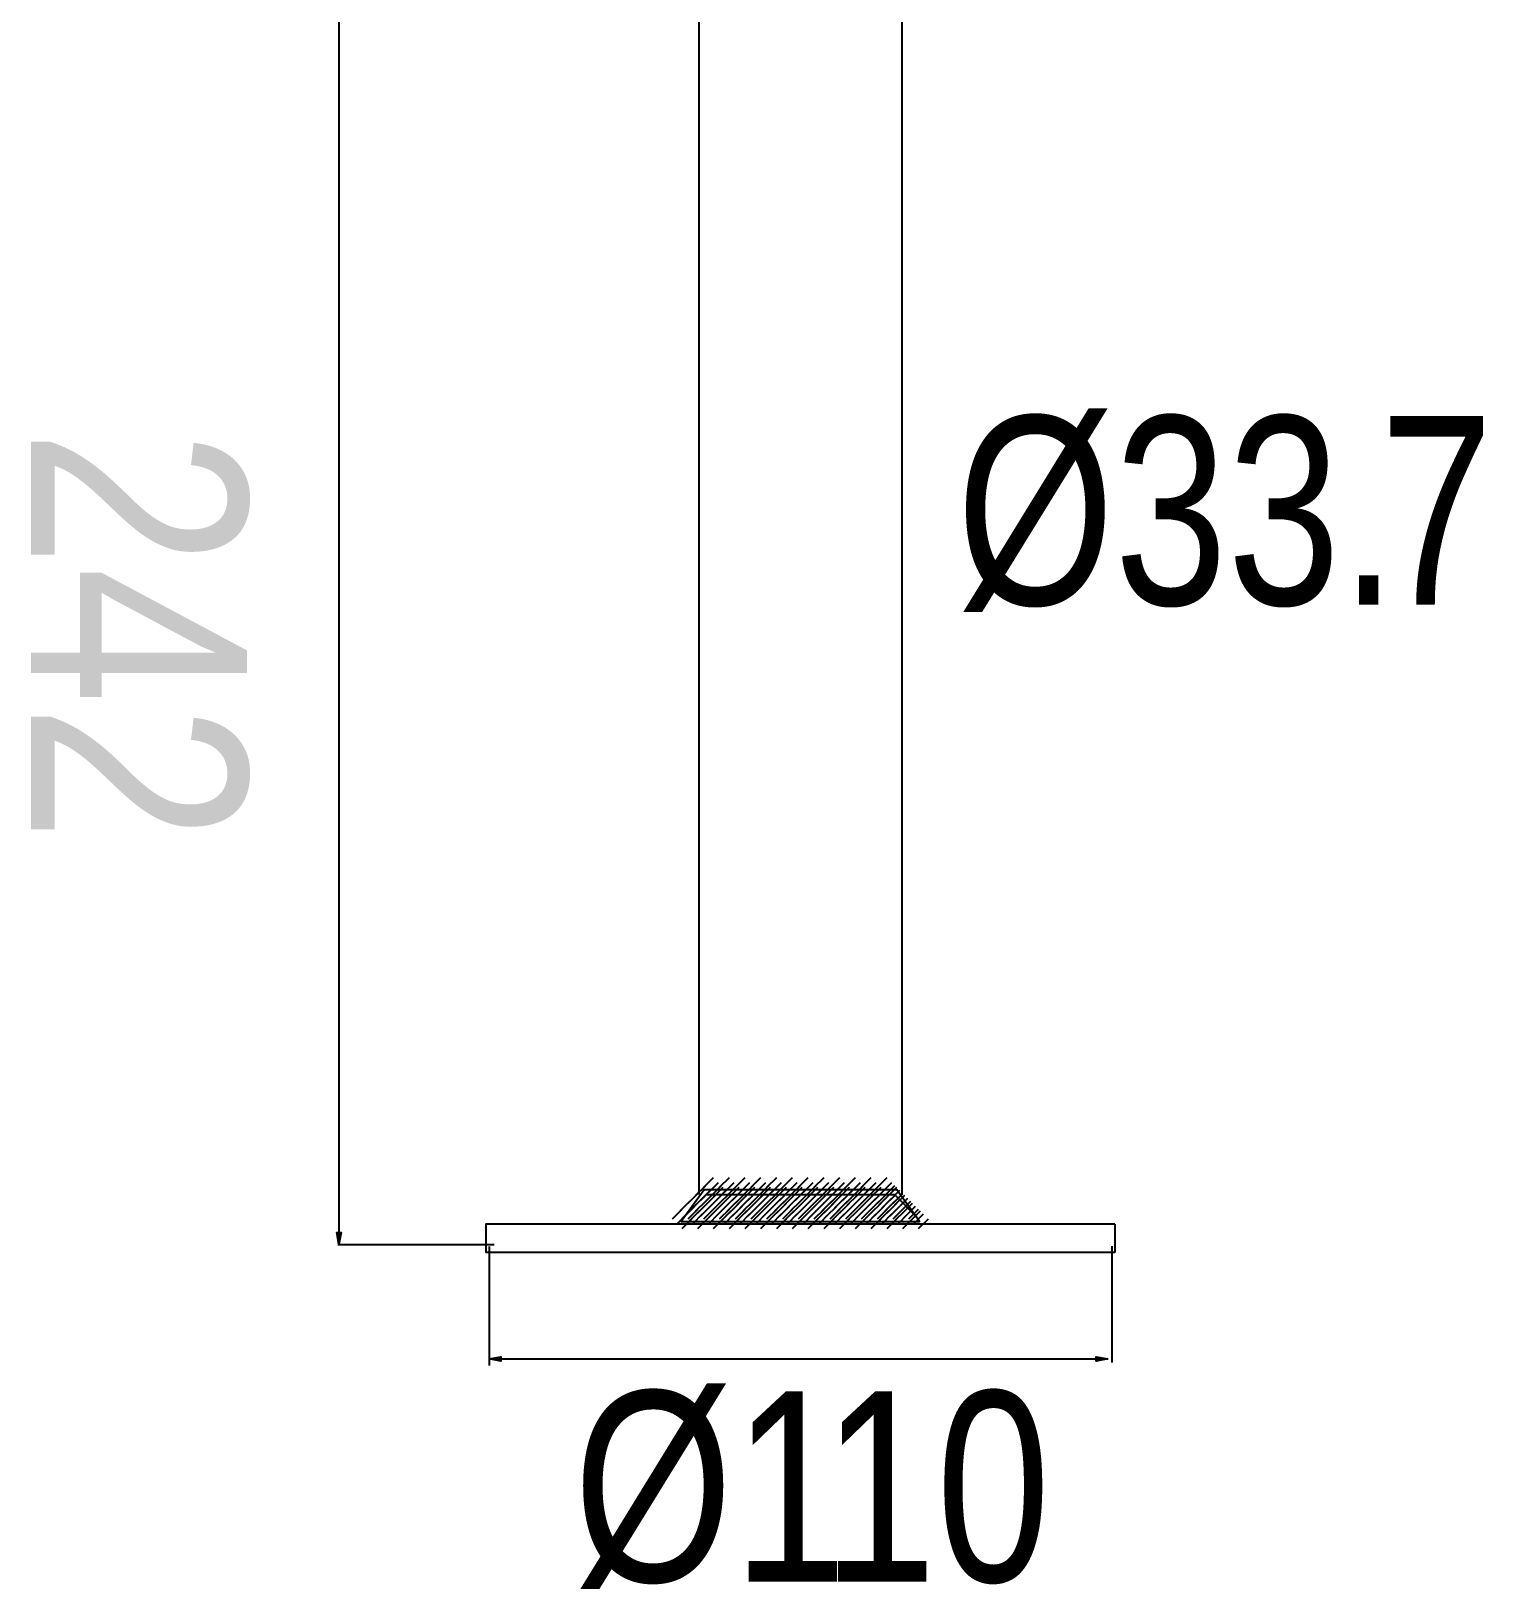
# Model space of a CAD drawing. Extents: x 2 to 109, y 5 to 225.
# Drawn here: x 23.2 to 72.5, y 5 to 57.9 of the extents above; entities that cross this region are included whole.
import ezdxf

# ---------------------------------------------------------------- set-up
doc = ezdxf.new("R2010")
doc.units = 0
doc.layers.add('LIVELLO_1', color=160, linetype='Continuous')
doc.styles.add('STD', font='txt')

# ---------------------------------------------------------------- blocks, each defined once
blk = doc.blocks.new('AI9-BLK169')
at = {"layer": 'LIVELLO_1', "color": 7}
for p, q in [((3.487642, -0.24753), (3.81751, 0.080787)), ((3.65249, -0.414273), (3.981669, -0.08251)), ((3.81751, -0.577226), (4.146517, -0.24753))]:
    blk.add_line(p, q, dxfattribs=at)
blk = doc.blocks.new('AI9-BLK168')
at = {"layer": 'LIVELLO_1', "color": 7}
blk.add_blockref('AI9-BLK169', (0, 0), dxfattribs=at)
blk = doc.blocks.new('AI9-BLK165')
at = {"layer": 'LIVELLO_1', "color": 7}
for p, q in [((3.150712, -0.24753), (3.481441, 0.080787)), ((3.316593, -0.414273), (3.644739, -0.08251)), ((3.481441, -0.577226), (3.810448, -0.24753))]:
    blk.add_line(p, q, dxfattribs=at)
blk = doc.blocks.new('AI9-BLK164')
at = {"layer": 'LIVELLO_1', "color": 7}
blk.add_blockref('AI9-BLK165', (0, 0), dxfattribs=at)
blk = doc.blocks.new('AI9-BLK163')
at = {"layer": 'LIVELLO_1', "color": 7}
for p, q in [((3.354231, -0.11386), (3.68341, 0.21618)), ((3.51839, -0.278536), (3.849119, 0.049437)), ((3.68341, -0.443556), (4.012417, -0.11386))]:
    blk.add_line(p, q, dxfattribs=at)
blk = doc.blocks.new('AI9-BLK162')
at = {"layer": 'LIVELLO_1', "color": 7}
blk.add_blockref('AI9-BLK163', (0, 0), dxfattribs=at)
blk = doc.blocks.new('AI9-BLK159')
at = {"layer": 'LIVELLO_1', "color": 7}
for p, q in [((2.615861, -0.24753), (2.944868, 0.080787)), ((2.780881, -0.414273), (3.109888, -0.08251)), ((2.944868, -0.577226), (3.274908, -0.24753))]:
    blk.add_line(p, q, dxfattribs=at)
blk = doc.blocks.new('AI9-BLK158')
at = {"layer": 'LIVELLO_1', "color": 7}
blk.add_blockref('AI9-BLK159', (0, 0), dxfattribs=at)
blk = doc.blocks.new('AI9-BLK157')
at = {"layer": 'LIVELLO_1', "color": 7}
for p, q in [((2.884062, -0.11386), (3.213241, 0.21618)), ((3.047359, -0.278536), (3.378088, 0.049437)), ((3.213241, -0.443556), (3.542247, -0.11386))]:
    blk.add_line(p, q, dxfattribs=at)
blk = doc.blocks.new('AI9-BLK156')
at = {"layer": 'LIVELLO_1', "color": 7}
blk.add_blockref('AI9-BLK157', (0, 0), dxfattribs=at)
blk = doc.blocks.new('AI9-BLK155')
at = {"layer": 'LIVELLO_1', "color": 7}
for p, q in [((3.150712, 0.06873), (3.481441, 0.398425)), ((3.316593, -0.094568), (3.644739, 0.233405)), ((3.481441, -0.26131), (3.810448, 0.06873))]:
    blk.add_line(p, q, dxfattribs=at)
blk = doc.blocks.new('AI9-BLK154')
at = {"layer": 'LIVELLO_1', "color": 7}
blk.add_blockref('AI9-BLK155', (0, 0), dxfattribs=at)
blk = doc.blocks.new('AI9-BLK151')
at = {"layer": 'LIVELLO_1', "color": 7}
for p, q in [((2.080149, -0.24753), (2.409155, 0.080787)), ((2.244307, -0.414273), (2.575037, -0.08251)), ((2.409155, -0.577226), (2.738334, -0.24753))]:
    blk.add_line(p, q, dxfattribs=at)
blk = doc.blocks.new('AI9-BLK150')
at = {"layer": 'LIVELLO_1', "color": 7}
blk.add_blockref('AI9-BLK151', (0, 0), dxfattribs=at)
blk = doc.blocks.new('AI9-BLK149')
at = {"layer": 'LIVELLO_1', "color": 7}
for p, q in [((2.346799, -0.11386), (2.677528, 0.21618)), ((2.512508, -0.278536), (2.841515, 0.049437)), ((2.677528, -0.443556), (3.006535, -0.11386))]:
    blk.add_line(p, q, dxfattribs=at)
blk = doc.blocks.new('AI9-BLK148')
at = {"layer": 'LIVELLO_1', "color": 7}
blk.add_blockref('AI9-BLK149', (0, 0), dxfattribs=at)
blk = doc.blocks.new('AI9-BLK147')
at = {"layer": 'LIVELLO_1', "color": 7}
for p, q in [((2.615861, 0.06873), (2.944868, 0.398425)), ((2.780881, -0.094568), (3.109888, 0.233405)), ((2.944868, -0.26131), (3.274908, 0.06873))]:
    blk.add_line(p, q, dxfattribs=at)
blk = doc.blocks.new('AI9-BLK146')
at = {"layer": 'LIVELLO_1', "color": 7}
blk.add_blockref('AI9-BLK147', (0, 0), dxfattribs=at)
blk = doc.blocks.new('AI9-BLK145')
at = {"layer": 'LIVELLO_1', "color": 7}
for p, q in [((2.884062, 0.204122), (3.213241, 0.532095)), ((3.047359, 0.037379), (3.378088, 0.369142)), ((3.213241, -0.125918), (3.542247, 0.204122))]:
    blk.add_line(p, q, dxfattribs=at)
blk = doc.blocks.new('AI9-BLK144')
at = {"layer": 'LIVELLO_1', "color": 7}
blk.add_blockref('AI9-BLK145', (0, 0), dxfattribs=at)
blk = doc.blocks.new('AI9-BLK141')
at = {"layer": 'LIVELLO_1', "color": 7}
for p, q in [((1.545298, -0.24753), (1.874476, 0.080787)), ((1.708595, -0.414273), (2.039324, -0.08251)), ((1.874476, -0.577226), (2.202622, -0.24753))]:
    blk.add_line(p, q, dxfattribs=at)
blk = doc.blocks.new('AI9-BLK140')
at = {"layer": 'LIVELLO_1', "color": 7}
blk.add_blockref('AI9-BLK141', (0, 0), dxfattribs=at)
blk = doc.blocks.new('AI9-BLK139')
at = {"layer": 'LIVELLO_1', "color": 7}
for p, q in [((1.811948, -0.11386), (2.142677, 0.21618)), ((1.976796, -0.278536), (2.305975, 0.049437)), ((2.142677, -0.443556), (2.471684, -0.11386))]:
    blk.add_line(p, q, dxfattribs=at)
blk = doc.blocks.new('AI9-BLK138')
at = {"layer": 'LIVELLO_1', "color": 7}
blk.add_blockref('AI9-BLK139', (0, 0), dxfattribs=at)
blk = doc.blocks.new('AI9-BLK137')
at = {"layer": 'LIVELLO_1', "color": 7}
for p, q in [((2.080149, 0.06873), (2.409155, 0.398425)), ((2.244307, -0.094568), (2.575037, 0.233405)), ((2.409155, -0.26131), (2.738334, 0.06873))]:
    blk.add_line(p, q, dxfattribs=at)
blk = doc.blocks.new('AI9-BLK136')
at = {"layer": 'LIVELLO_1', "color": 7}
blk.add_blockref('AI9-BLK137', (0, 0), dxfattribs=at)
blk = doc.blocks.new('AI9-BLK135')
at = {"layer": 'LIVELLO_1', "color": 7}
for p, q in [((2.346799, 0.204122), (2.677528, 0.532095)), ((2.512508, 0.037379), (2.841515, 0.369142)), ((2.677528, -0.125918), (3.006535, 0.204122))]:
    blk.add_line(p, q, dxfattribs=at)
blk = doc.blocks.new('AI9-BLK134')
at = {"layer": 'LIVELLO_1', "color": 7}
blk.add_blockref('AI9-BLK135', (0, 0), dxfattribs=at)
blk = doc.blocks.new('AI9-BLK133')
at = {"layer": 'LIVELLO_1', "color": 7}
for p, q in [((2.615861, 0.335036), (2.944868, 0.666798)), ((2.780881, 0.171738), (3.109888, 0.500056)), ((2.944868, 0.006718), (3.274908, 0.335036))]:
    blk.add_line(p, q, dxfattribs=at)
blk = doc.blocks.new('AI9-BLK132')
at = {"layer": 'LIVELLO_1', "color": 7}
blk.add_blockref('AI9-BLK133', (0, 0), dxfattribs=at)
blk = doc.blocks.new('AI9-BLK129')
at = {"layer": 'LIVELLO_1', "color": 7}
for p, q in [((1.007863, -0.24753), (1.338764, 0.080787)), ((1.173744, -0.414273), (1.502751, -0.08251)), ((1.338764, -0.577226), (1.667771, -0.24753))]:
    blk.add_line(p, q, dxfattribs=at)
blk = doc.blocks.new('AI9-BLK128')
at = {"layer": 'LIVELLO_1', "color": 7}
blk.add_blockref('AI9-BLK129', (0, 0), dxfattribs=at)
blk = doc.blocks.new('AI9-BLK127')
at = {"layer": 'LIVELLO_1', "color": 7}
for p, q in [((1.276236, -0.11386), (1.605242, 0.21618)), ((1.442117, -0.278536), (1.771124, 0.049437)), ((1.605242, -0.443556), (1.936144, -0.11386))]:
    blk.add_line(p, q, dxfattribs=at)
blk = doc.blocks.new('AI9-BLK126')
at = {"layer": 'LIVELLO_1', "color": 7}
blk.add_blockref('AI9-BLK127', (0, 0), dxfattribs=at)
blk = doc.blocks.new('AI9-BLK125')
at = {"layer": 'LIVELLO_1', "color": 7}
for p, q in [((1.545298, 0.06873), (1.874476, 0.398425)), ((1.708595, -0.094568), (2.039324, 0.233405)), ((1.874476, -0.26131), (2.202622, 0.06873))]:
    blk.add_line(p, q, dxfattribs=at)
blk = doc.blocks.new('AI9-BLK124')
at = {"layer": 'LIVELLO_1', "color": 7}
blk.add_blockref('AI9-BLK125', (0, 0), dxfattribs=at)
blk = doc.blocks.new('AI9-BLK123')
at = {"layer": 'LIVELLO_1', "color": 7}
for p, q in [((1.811948, 0.204122), (2.142677, 0.532095)), ((1.976796, 0.037379), (2.305975, 0.369142)), ((2.142677, -0.125918), (2.471684, 0.204122))]:
    blk.add_line(p, q, dxfattribs=at)
blk = doc.blocks.new('AI9-BLK122')
at = {"layer": 'LIVELLO_1', "color": 7}
blk.add_blockref('AI9-BLK123', (0, 0), dxfattribs=at)
blk = doc.blocks.new('AI9-BLK121')
at = {"layer": 'LIVELLO_1', "color": 7}
for p, q in [((2.080149, 0.335036), (2.409155, 0.666798)), ((2.244307, 0.171738), (2.575037, 0.500056)), ((2.409155, 0.006718), (2.738334, 0.335036))]:
    blk.add_line(p, q, dxfattribs=at)
blk = doc.blocks.new('AI9-BLK120')
at = {"layer": 'LIVELLO_1', "color": 7}
blk.add_blockref('AI9-BLK121', (0, 0), dxfattribs=at)
blk = doc.blocks.new('AI9-BLK117')
at = {"layer": 'LIVELLO_1', "color": 7}
for p, q in [((0.473184, -0.24753), (0.803913, 0.080787)), ((0.638032, -0.414273), (0.967211, -0.08251)), ((0.803913, -0.577226), (1.13292, -0.24753))]:
    blk.add_line(p, q, dxfattribs=at)
blk = doc.blocks.new('AI9-BLK116')
at = {"layer": 'LIVELLO_1', "color": 7}
blk.add_blockref('AI9-BLK117', (0, 0), dxfattribs=at)
blk = doc.blocks.new('AI9-BLK115')
at = {"layer": 'LIVELLO_1', "color": 7}
for p, q in [((0.741385, -0.11386), (1.070391, 0.21618)), ((0.904682, -0.278536), (1.235411, 0.049437)), ((1.070391, -0.443556), (1.39957, -0.11386))]:
    blk.add_line(p, q, dxfattribs=at)
blk = doc.blocks.new('AI9-BLK114')
at = {"layer": 'LIVELLO_1', "color": 7}
blk.add_blockref('AI9-BLK115', (0, 0), dxfattribs=at)
blk = doc.blocks.new('AI9-BLK113')
at = {"layer": 'LIVELLO_1', "color": 7}
for p, q in [((1.007863, 0.06873), (1.338764, 0.398425)), ((1.173744, -0.094568), (1.502751, 0.233405)), ((1.338764, -0.26131), (1.667771, 0.06873))]:
    blk.add_line(p, q, dxfattribs=at)
blk = doc.blocks.new('AI9-BLK112')
at = {"layer": 'LIVELLO_1', "color": 7}
blk.add_blockref('AI9-BLK113', (0, 0), dxfattribs=at)
blk = doc.blocks.new('AI9-BLK111')
at = {"layer": 'LIVELLO_1', "color": 7}
for p, q in [((1.276236, 0.204122), (1.605242, 0.532095)), ((1.442117, 0.037379), (1.771124, 0.369142)), ((1.605242, -0.125918), (1.936144, 0.204122))]:
    blk.add_line(p, q, dxfattribs=at)
blk = doc.blocks.new('AI9-BLK110')
at = {"layer": 'LIVELLO_1', "color": 7}
blk.add_blockref('AI9-BLK111', (0, 0), dxfattribs=at)
blk = doc.blocks.new('AI9-BLK109')
at = {"layer": 'LIVELLO_1', "color": 7}
for p, q in [((1.545298, 0.335036), (1.874476, 0.666798)), ((1.708595, 0.171738), (2.039324, 0.500056)), ((1.874476, 0.006718), (2.202622, 0.335036))]:
    blk.add_line(p, q, dxfattribs=at)
blk = doc.blocks.new('AI9-BLK108')
at = {"layer": 'LIVELLO_1', "color": 7}
blk.add_blockref('AI9-BLK109', (0, 0), dxfattribs=at)
blk = doc.blocks.new('AI9-BLK105')
at = {"layer": 'LIVELLO_1', "color": 7}
for p, q in [((-0.062528, -0.24753), (0.266478, 0.080787)), ((0.103353, -0.414273), (0.432359, -0.08251)), ((0.266478, -0.577226), (0.597207, -0.24753))]:
    blk.add_line(p, q, dxfattribs=at)
blk = doc.blocks.new('AI9-BLK104')
at = {"layer": 'LIVELLO_1', "color": 7}
blk.add_blockref('AI9-BLK105', (0, 0), dxfattribs=at)
blk = doc.blocks.new('AI9-BLK103')
at = {"layer": 'LIVELLO_1', "color": 7}
for p, q in [((0.206533, -0.11386), (0.534679, 0.21618)), ((0.369831, -0.278536), (0.70056, 0.049437)), ((0.534679, -0.443556), (0.863858, -0.11386))]:
    blk.add_line(p, q, dxfattribs=at)
blk = doc.blocks.new('AI9-BLK102')
at = {"layer": 'LIVELLO_1', "color": 7}
blk.add_blockref('AI9-BLK103', (0, 0), dxfattribs=at)
blk = doc.blocks.new('AI9-BLK101')
at = {"layer": 'LIVELLO_1', "color": 7}
for p, q in [((0.473184, 0.06873), (0.803913, 0.398425)), ((0.638032, -0.094568), (0.967211, 0.233405)), ((0.803913, -0.26131), (1.13292, 0.06873))]:
    blk.add_line(p, q, dxfattribs=at)
blk = doc.blocks.new('AI9-BLK100')
at = {"layer": 'LIVELLO_1', "color": 7}
blk.add_blockref('AI9-BLK101', (0, 0), dxfattribs=at)
blk = doc.blocks.new('AI9-BLK99')
at = {"layer": 'LIVELLO_1', "color": 7}
for p, q in [((0.741385, 0.204122), (1.070391, 0.532095)), ((0.904682, 0.037379), (1.235411, 0.369142)), ((1.070391, -0.125918), (1.39957, 0.204122))]:
    blk.add_line(p, q, dxfattribs=at)
blk = doc.blocks.new('AI9-BLK98')
at = {"layer": 'LIVELLO_1', "color": 7}
blk.add_blockref('AI9-BLK99', (0, 0), dxfattribs=at)
blk = doc.blocks.new('AI9-BLK97')
at = {"layer": 'LIVELLO_1', "color": 7}
for p, q in [((1.007863, 0.335036), (1.338764, 0.666798)), ((1.173744, 0.171738), (1.502751, 0.500056)), ((1.338764, 0.006718), (1.667771, 0.335036))]:
    blk.add_line(p, q, dxfattribs=at)
blk = doc.blocks.new('AI9-BLK96')
at = {"layer": 'LIVELLO_1', "color": 7}
blk.add_blockref('AI9-BLK97', (0, 0), dxfattribs=at)
blk = doc.blocks.new('AI9-BLK93')
at = {"layer": 'LIVELLO_1', "color": 7}
for p, q in [((-0.59738, -0.24753), (-0.268373, 0.080787)), ((-0.432359, -0.414273), (-0.103353, -0.08251)), ((-0.268373, -0.577226), (0.062528, -0.24753))]:
    blk.add_line(p, q, dxfattribs=at)
blk = doc.blocks.new('AI9-BLK92')
at = {"layer": 'LIVELLO_1', "color": 7}
blk.add_blockref('AI9-BLK93', (0, 0), dxfattribs=at)
blk = doc.blocks.new('AI9-BLK91')
at = {"layer": 'LIVELLO_1', "color": 7}
for p, q in [((-0.330901, -0.11386), (0, 0.21618)), ((-0.16502, -0.278536), (0.163125, 0.049437)), ((0, -0.443556), (0.329007, -0.11386))]:
    blk.add_line(p, q, dxfattribs=at)
blk = doc.blocks.new('AI9-BLK90')
at = {"layer": 'LIVELLO_1', "color": 7}
blk.add_blockref('AI9-BLK91', (0, 0), dxfattribs=at)
blk = doc.blocks.new('AI9-BLK89')
at = {"layer": 'LIVELLO_1', "color": 7}
for p, q in [((-0.062528, 0.06873), (0.266478, 0.398425)), ((0.103353, -0.094568), (0.432359, 0.233405)), ((0.266478, -0.26131), (0.597207, 0.06873))]:
    blk.add_line(p, q, dxfattribs=at)
blk = doc.blocks.new('AI9-BLK88')
at = {"layer": 'LIVELLO_1', "color": 7}
blk.add_blockref('AI9-BLK89', (0, 0), dxfattribs=at)
blk = doc.blocks.new('AI9-BLK87')
at = {"layer": 'LIVELLO_1', "color": 7}
for p, q in [((0.206533, 0.204122), (0.534679, 0.532095)), ((0.369831, 0.037379), (0.70056, 0.369142)), ((0.534679, -0.125918), (0.863858, 0.204122))]:
    blk.add_line(p, q, dxfattribs=at)
blk = doc.blocks.new('AI9-BLK86')
at = {"layer": 'LIVELLO_1', "color": 7}
blk.add_blockref('AI9-BLK87', (0, 0), dxfattribs=at)
blk = doc.blocks.new('AI9-BLK85')
at = {"layer": 'LIVELLO_1', "color": 7}
for p, q in [((0.473184, 0.335036), (0.803913, 0.666798)), ((0.638032, 0.171738), (0.967211, 0.500056)), ((0.803913, 0.006718), (1.13292, 0.335036))]:
    blk.add_line(p, q, dxfattribs=at)
blk = doc.blocks.new('AI9-BLK84')
at = {"layer": 'LIVELLO_1', "color": 7}
blk.add_blockref('AI9-BLK85', (0, 0), dxfattribs=at)
blk = doc.blocks.new('AI9-BLK81')
at = {"layer": 'LIVELLO_1', "color": 7}
for p, q in [((-1.133092, -0.24753), (-0.804085, 0.080787)), ((-0.968933, -0.414273), (-0.638204, -0.08251)), ((-0.804085, -0.577226), (-0.474906, -0.24753))]:
    blk.add_line(p, q, dxfattribs=at)
blk = doc.blocks.new('AI9-BLK80')
at = {"layer": 'LIVELLO_1', "color": 7}
blk.add_blockref('AI9-BLK81', (0, 0), dxfattribs=at)
blk = doc.blocks.new('AI9-BLK79')
at = {"layer": 'LIVELLO_1', "color": 7}
for p, q in [((-0.86558, -0.11386), (-0.534851, 0.21618)), ((-0.700732, -0.278536), (-0.371726, 0.049437)), ((-0.534851, -0.443556), (-0.206706, -0.11386))]:
    blk.add_line(p, q, dxfattribs=at)
blk = doc.blocks.new('AI9-BLK78')
at = {"layer": 'LIVELLO_1', "color": 7}
blk.add_blockref('AI9-BLK79', (0, 0), dxfattribs=at)
blk = doc.blocks.new('AI9-BLK77')
at = {"layer": 'LIVELLO_1', "color": 7}
for p, q in [((-0.59738, 0.06873), (-0.268373, 0.398425)), ((-0.432359, -0.094568), (-0.103353, 0.233405)), ((-0.268373, -0.26131), (0.062528, 0.06873))]:
    blk.add_line(p, q, dxfattribs=at)
blk = doc.blocks.new('AI9-BLK76')
at = {"layer": 'LIVELLO_1', "color": 7}
blk.add_blockref('AI9-BLK77', (0, 0), dxfattribs=at)
blk = doc.blocks.new('AI9-BLK75')
at = {"layer": 'LIVELLO_1', "color": 7}
for p, q in [((-0.330901, 0.204122), (0, 0.532095)), ((-0.16502, 0.037379), (0.163125, 0.369142)), ((0, -0.125918), (0.329007, 0.204122))]:
    blk.add_line(p, q, dxfattribs=at)
blk = doc.blocks.new('AI9-BLK74')
at = {"layer": 'LIVELLO_1', "color": 7}
blk.add_blockref('AI9-BLK75', (0, 0), dxfattribs=at)
blk = doc.blocks.new('AI9-BLK73')
at = {"layer": 'LIVELLO_1', "color": 7}
for p, q in [((-0.062528, 0.335036), (0.266478, 0.666798)), ((0.103353, 0.171738), (0.432359, 0.500056)), ((0.266478, 0.006718), (0.597207, 0.335036))]:
    blk.add_line(p, q, dxfattribs=at)
blk = doc.blocks.new('AI9-BLK72')
at = {"layer": 'LIVELLO_1', "color": 7}
blk.add_blockref('AI9-BLK73', (0, 0), dxfattribs=at)
blk = doc.blocks.new('AI9-BLK69')
at = {"layer": 'LIVELLO_1', "color": 7}
for p, q in [((-1.669666, -0.24753), (-1.338764, 0.080787)), ((-1.504645, -0.414273), (-1.175639, -0.08251)), ((-1.338764, -0.577226), (-1.009757, -0.24753))]:
    blk.add_line(p, q, dxfattribs=at)
blk = doc.blocks.new('AI9-BLK68')
at = {"layer": 'LIVELLO_1', "color": 7}
blk.add_blockref('AI9-BLK69', (0, 0), dxfattribs=at)
blk = doc.blocks.new('AI9-BLK67')
at = {"layer": 'LIVELLO_1', "color": 7}
for p, q in [((-1.401293, -0.11386), (-1.072286, 0.21618)), ((-1.235583, -0.278536), (-0.906405, 0.049437)), ((-1.072286, -0.443556), (-0.741557, -0.11386))]:
    blk.add_line(p, q, dxfattribs=at)
blk = doc.blocks.new('AI9-BLK66')
at = {"layer": 'LIVELLO_1', "color": 7}
blk.add_blockref('AI9-BLK67', (0, 0), dxfattribs=at)
blk = doc.blocks.new('AI9-BLK65')
at = {"layer": 'LIVELLO_1', "color": 7}
for p, q in [((-1.133092, 0.06873), (-0.804085, 0.398425)), ((-0.968933, -0.094568), (-0.638204, 0.233405)), ((-0.804085, -0.26131), (-0.474906, 0.06873))]:
    blk.add_line(p, q, dxfattribs=at)
blk = doc.blocks.new('AI9-BLK64')
at = {"layer": 'LIVELLO_1', "color": 7}
blk.add_blockref('AI9-BLK65', (0, 0), dxfattribs=at)
blk = doc.blocks.new('AI9-BLK63')
at = {"layer": 'LIVELLO_1', "color": 7}
for p, q in [((-0.86558, 0.204122), (-0.534851, 0.532095)), ((-0.700732, 0.037379), (-0.371726, 0.369142)), ((-0.534851, -0.125918), (-0.206706, 0.204122))]:
    blk.add_line(p, q, dxfattribs=at)
blk = doc.blocks.new('AI9-BLK62')
at = {"layer": 'LIVELLO_1', "color": 7}
blk.add_blockref('AI9-BLK63', (0, 0), dxfattribs=at)
blk = doc.blocks.new('AI9-BLK61')
at = {"layer": 'LIVELLO_1', "color": 7}
for p, q in [((-0.59738, 0.335036), (-0.268373, 0.666798)), ((-0.432359, 0.171738), (-0.103353, 0.500056)), ((-0.268373, 0.006718), (0.062528, 0.335036))]:
    blk.add_line(p, q, dxfattribs=at)
blk = doc.blocks.new('AI9-BLK60')
at = {"layer": 'LIVELLO_1', "color": 7}
blk.add_blockref('AI9-BLK61', (0, 0), dxfattribs=at)
blk = doc.blocks.new('AI9-BLK57')
at = {"layer": 'LIVELLO_1', "color": 7}
for p, q in [((-2.205378, -0.24753), (-1.874476, 0.080787)), ((-2.039497, -0.414273), (-1.71049, -0.08251)), ((-1.874476, -0.577226), (-1.54547, -0.24753))]:
    blk.add_line(p, q, dxfattribs=at)
blk = doc.blocks.new('AI9-BLK56')
at = {"layer": 'LIVELLO_1', "color": 7}
blk.add_blockref('AI9-BLK57', (0, 0), dxfattribs=at)
blk = doc.blocks.new('AI9-BLK55')
at = {"layer": 'LIVELLO_1', "color": 7}
for p, q in [((-1.936144, -0.11386), (-1.607137, 0.21618)), ((-1.771124, -0.278536), (-1.442117, 0.049437)), ((-1.607137, -0.443556), (-1.276408, -0.11386))]:
    blk.add_line(p, q, dxfattribs=at)
blk = doc.blocks.new('AI9-BLK54')
at = {"layer": 'LIVELLO_1', "color": 7}
blk.add_blockref('AI9-BLK55', (0, 0), dxfattribs=at)
blk = doc.blocks.new('AI9-BLK53')
at = {"layer": 'LIVELLO_1', "color": 7}
for p, q in [((-1.669666, 0.06873), (-1.338764, 0.398425)), ((-1.504645, -0.094568), (-1.175639, 0.233405)), ((-1.338764, -0.26131), (-1.009757, 0.06873))]:
    blk.add_line(p, q, dxfattribs=at)
blk = doc.blocks.new('AI9-BLK52')
at = {"layer": 'LIVELLO_1', "color": 7}
blk.add_blockref('AI9-BLK53', (0, 0), dxfattribs=at)
blk = doc.blocks.new('AI9-BLK51')
at = {"layer": 'LIVELLO_1', "color": 7}
for p, q in [((-1.401293, 0.204122), (-1.072286, 0.532095)), ((-1.235583, 0.037379), (-0.906405, 0.369142)), ((-1.072286, -0.125918), (-0.741557, 0.204122))]:
    blk.add_line(p, q, dxfattribs=at)
blk = doc.blocks.new('AI9-BLK50')
at = {"layer": 'LIVELLO_1', "color": 7}
blk.add_blockref('AI9-BLK51', (0, 0), dxfattribs=at)
blk = doc.blocks.new('AI9-BLK49')
at = {"layer": 'LIVELLO_1', "color": 7}
for p, q in [((-1.133092, 0.335036), (-0.804085, 0.666798)), ((-0.968933, 0.171738), (-0.638204, 0.500056)), ((-0.804085, 0.006718), (-0.474906, 0.335036))]:
    blk.add_line(p, q, dxfattribs=at)
blk = doc.blocks.new('AI9-BLK48')
at = {"layer": 'LIVELLO_1', "color": 7}
blk.add_blockref('AI9-BLK49', (0, 0), dxfattribs=at)
blk = doc.blocks.new('AI9-BLK45')
at = {"layer": 'LIVELLO_1', "color": 7}
for p, q in [((-2.740057, -0.24753), (-2.41105, 0.080787)), ((-2.574348, -0.414273), (-2.24603, -0.08251)), ((-2.41105, -0.577226), (-2.080321, -0.24753))]:
    blk.add_line(p, q, dxfattribs=at)
blk = doc.blocks.new('AI9-BLK44')
at = {"layer": 'LIVELLO_1', "color": 7}
blk.add_blockref('AI9-BLK45', (0, 0), dxfattribs=at)
blk = doc.blocks.new('AI9-BLK43')
at = {"layer": 'LIVELLO_1', "color": 7}
for p, q in [((-2.471856, -0.11386), (-2.142849, 0.21618)), ((-2.307697, -0.278536), (-1.976968, 0.049437)), ((-2.142849, -0.443556), (-1.813671, -0.11386))]:
    blk.add_line(p, q, dxfattribs=at)
blk = doc.blocks.new('AI9-BLK42')
at = {"layer": 'LIVELLO_1', "color": 7}
blk.add_blockref('AI9-BLK43', (0, 0), dxfattribs=at)
blk = doc.blocks.new('AI9-BLK41')
at = {"layer": 'LIVELLO_1', "color": 7}
for p, q in [((-2.205378, 0.06873), (-1.874476, 0.398425)), ((-2.039497, -0.094568), (-1.71049, 0.233405)), ((-1.874476, -0.26131), (-1.54547, 0.06873))]:
    blk.add_line(p, q, dxfattribs=at)
blk = doc.blocks.new('AI9-BLK40')
at = {"layer": 'LIVELLO_1', "color": 7}
blk.add_blockref('AI9-BLK41', (0, 0), dxfattribs=at)
blk = doc.blocks.new('AI9-BLK39')
at = {"layer": 'LIVELLO_1', "color": 7}
for p, q in [((-1.936144, 0.204122), (-1.607137, 0.532095)), ((-1.771124, 0.037379), (-1.442117, 0.369142)), ((-1.607137, -0.125918), (-1.276408, 0.204122))]:
    blk.add_line(p, q, dxfattribs=at)
blk = doc.blocks.new('AI9-BLK38')
at = {"layer": 'LIVELLO_1', "color": 7}
blk.add_blockref('AI9-BLK39', (0, 0), dxfattribs=at)
blk = doc.blocks.new('AI9-BLK37')
at = {"layer": 'LIVELLO_1', "color": 7}
for p, q in [((-1.669666, 0.335036), (-1.338764, 0.666798)), ((-1.504645, 0.171738), (-1.175639, 0.500056)), ((-1.338764, 0.006718), (-1.009757, 0.335036))]:
    blk.add_line(p, q, dxfattribs=at)
blk = doc.blocks.new('AI9-BLK36')
at = {"layer": 'LIVELLO_1', "color": 7}
blk.add_blockref('AI9-BLK37', (0, 0), dxfattribs=at)
blk = doc.blocks.new('AI9-BLK33')
at = {"layer": 'LIVELLO_1', "color": 7}
for p, q in [((-3.274908, -0.24753), (-2.946762, 0.080787)), ((-3.11006, -0.414273), (-2.780881, -0.08251)), ((-2.946762, -0.577226), (-2.616033, -0.24753))]:
    blk.add_line(p, q, dxfattribs=at)
blk = doc.blocks.new('AI9-BLK32')
at = {"layer": 'LIVELLO_1', "color": 7}
blk.add_blockref('AI9-BLK33', (0, 0), dxfattribs=at)
blk = doc.blocks.new('AI9-BLK31')
at = {"layer": 'LIVELLO_1', "color": 7}
for p, q in [((-3.00843, -0.11386), (-2.677528, 0.21618)), ((-2.84341, -0.278536), (-2.514403, 0.049437)), ((-2.677528, -0.443556), (-2.348522, -0.11386))]:
    blk.add_line(p, q, dxfattribs=at)
blk = doc.blocks.new('AI9-BLK30')
at = {"layer": 'LIVELLO_1', "color": 7}
blk.add_blockref('AI9-BLK31', (0, 0), dxfattribs=at)
blk = doc.blocks.new('AI9-BLK29')
at = {"layer": 'LIVELLO_1', "color": 7}
for p, q in [((-2.740057, 0.06873), (-2.41105, 0.398425)), ((-2.574348, -0.094568), (-2.24603, 0.233405)), ((-2.41105, -0.26131), (-2.080321, 0.06873))]:
    blk.add_line(p, q, dxfattribs=at)
blk = doc.blocks.new('AI9-BLK28')
at = {"layer": 'LIVELLO_1', "color": 7}
blk.add_blockref('AI9-BLK29', (0, 0), dxfattribs=at)
blk = doc.blocks.new('AI9-BLK27')
at = {"layer": 'LIVELLO_1', "color": 7}
for p, q in [((-2.471856, 0.204122), (-2.142849, 0.532095)), ((-2.307697, 0.037379), (-1.976968, 0.369142)), ((-2.142849, -0.125918), (-1.813671, 0.204122))]:
    blk.add_line(p, q, dxfattribs=at)
blk = doc.blocks.new('AI9-BLK26')
at = {"layer": 'LIVELLO_1', "color": 7}
blk.add_blockref('AI9-BLK27', (0, 0), dxfattribs=at)
blk = doc.blocks.new('AI9-BLK25')
at = {"layer": 'LIVELLO_1', "color": 7}
for p, q in [((-2.205378, 0.335036), (-1.874476, 0.666798)), ((-2.039497, 0.171738), (-1.71049, 0.500056)), ((-1.874476, 0.006718), (-1.54547, 0.335036))]:
    blk.add_line(p, q, dxfattribs=at)
blk = doc.blocks.new('AI9-BLK24')
at = {"layer": 'LIVELLO_1', "color": 7}
blk.add_blockref('AI9-BLK25', (0, 0), dxfattribs=at)
blk = doc.blocks.new('AI9-BLK21')
at = {"layer": 'LIVELLO_1', "color": 7}
for p, q in [((-3.81062, -0.24753), (-3.481613, 0.080787)), ((-3.646461, -0.414273), (-3.316593, -0.08251)), ((-3.481613, -0.577226), (-3.152607, -0.24753))]:
    blk.add_line(p, q, dxfattribs=at)
blk = doc.blocks.new('AI9-BLK20')
at = {"layer": 'LIVELLO_1', "color": 7}
blk.add_blockref('AI9-BLK21', (0, 0), dxfattribs=at)
blk = doc.blocks.new('AI9-BLK19')
at = {"layer": 'LIVELLO_1', "color": 7}
for p, q in [((-3.544142, -0.11386), (-3.213241, 0.21618)), ((-3.378261, -0.278536), (-3.049254, 0.049437)), ((-3.213241, -0.443556), (-2.884234, -0.11386))]:
    blk.add_line(p, q, dxfattribs=at)
blk = doc.blocks.new('AI9-BLK18')
at = {"layer": 'LIVELLO_1', "color": 7}
blk.add_blockref('AI9-BLK19', (0, 0), dxfattribs=at)
blk = doc.blocks.new('AI9-BLK17')
at = {"layer": 'LIVELLO_1', "color": 7}
for p, q in [((-3.274908, 0.06873), (-2.946762, 0.398425)), ((-3.11006, -0.094568), (-2.780881, 0.233405)), ((-2.946762, -0.26131), (-2.616033, 0.06873))]:
    blk.add_line(p, q, dxfattribs=at)
blk = doc.blocks.new('AI9-BLK16')
at = {"layer": 'LIVELLO_1', "color": 7}
blk.add_blockref('AI9-BLK17', (0, 0), dxfattribs=at)
blk = doc.blocks.new('AI9-BLK15')
at = {"layer": 'LIVELLO_1', "color": 7}
for p, q in [((-3.00843, 0.204122), (-2.677528, 0.532095)), ((-2.84341, 0.037379), (-2.514403, 0.369142)), ((-2.677528, -0.125918), (-2.348522, 0.204122))]:
    blk.add_line(p, q, dxfattribs=at)
blk = doc.blocks.new('AI9-BLK14')
at = {"layer": 'LIVELLO_1', "color": 7}
blk.add_blockref('AI9-BLK15', (0, 0), dxfattribs=at)
blk = doc.blocks.new('AI9-BLK13')
at = {"layer": 'LIVELLO_1', "color": 7}
for p, q in [((-2.740057, 0.335036), (-2.41105, 0.666798)), ((-2.574348, 0.171738), (-2.24603, 0.500056)), ((-2.41105, 0.006718), (-2.080321, 0.335036))]:
    blk.add_line(p, q, dxfattribs=at)
blk = doc.blocks.new('AI9-BLK12')
at = {"layer": 'LIVELLO_1', "color": 7}
blk.add_blockref('AI9-BLK13', (0, 0), dxfattribs=at)
blk = doc.blocks.new('AI9-BLK11')
at = {"layer": 'LIVELLO_1', "color": 7}
for p, q in [((-4.146603, -0.24753), (-3.817596, 0.080787)), ((-3.983306, -0.414273), (-3.652576, -0.08251)), ((-3.817596, -0.577226), (-3.489279, -0.24753))]:
    blk.add_line(p, q, dxfattribs=at)
blk = doc.blocks.new('AI9-BLK10')
at = {"layer": 'LIVELLO_1', "color": 7}
blk.add_blockref('AI9-BLK11', (0, 0), dxfattribs=at)
blk = doc.blocks.new('AI9-BLK9')
at = {"layer": 'LIVELLO_1', "color": 7}
for p, q in [((-4.013278, -0.11386), (-3.684271, 0.21618)), ((-3.84843, -0.278536), (-3.519423, 0.049437)), ((-3.684271, -0.443556), (-3.353542, -0.11386))]:
    blk.add_line(p, q, dxfattribs=at)
blk = doc.blocks.new('AI9-BLK8')
at = {"layer": 'LIVELLO_1', "color": 7}
blk.add_blockref('AI9-BLK9', (0, 0), dxfattribs=at)
blk = doc.blocks.new('AI9-BLK7')
at = {"layer": 'LIVELLO_1', "color": 7}
for p, q in [((-3.81062, 0.06873), (-3.481613, 0.398425)), ((-3.646461, -0.094568), (-3.316593, 0.233405)), ((-3.481613, -0.26131), (-3.152607, 0.06873))]:
    blk.add_line(p, q, dxfattribs=at)
blk = doc.blocks.new('AI9-BLK6')
at = {"layer": 'LIVELLO_1', "color": 7}
blk.add_blockref('AI9-BLK7', (0, 0), dxfattribs=at)
blk = doc.blocks.new('AI9-BLK5')
at = {"layer": 'LIVELLO_1', "color": 7}
for p, q in [((-3.544142, 0.204122), (-3.213241, 0.532095)), ((-3.378261, 0.037379), (-3.049254, 0.369142)), ((-3.213241, -0.125918), (-2.884234, 0.204122))]:
    blk.add_line(p, q, dxfattribs=at)
blk = doc.blocks.new('AI9-BLK4')
at = {"layer": 'LIVELLO_1', "color": 7}
blk.add_blockref('AI9-BLK5', (0, 0), dxfattribs=at)
blk = doc.blocks.new('AI9-BLK3')
at = {"layer": 'LIVELLO_1', "color": 7}
for p, q in [((-3.274908, 0.335036), (-2.946762, 0.666798)), ((-3.11006, 0.171738), (-2.780881, 0.500056)), ((-2.946762, 0.006718), (-2.616033, 0.335036))]:
    blk.add_line(p, q, dxfattribs=at)
blk = doc.blocks.new('AI9-BLK2')
at = {"layer": 'LIVELLO_1', "color": 7}
blk.add_blockref('AI9-BLK3', (0, 0), dxfattribs=at)
blk = doc.blocks.new('AI9-BLK1')
at = {"layer": 'LIVELLO_1', "color": 7}
for p, q in [((-21.188, -51.317), (-21.188, -97.281)), ((-8.974, -54.503), (-8.974, -95.59)), ((-2.072, -54.503), (-2.072, -95.59)), ((-9.49, -96.366), (-8.729, -95.607)), ((5.153, -96.599), (5.153, -97.556)), ((-15.921, -97.302), (-21.232, -97.302)), ((-16.093, -97.351), (-16.093, -101.4)), ((5.048, -97.339), (5.048, -101.293)), ((-16.093, -101.173), (4.918, -101.173))]:
    blk.add_line(p, q, dxfattribs=at)
blk.add_lwpolyline([(-5.523, -96.505), (-1.474, -96.505), (-2.251, -95.434), (-8.794, -95.434), (-9.571, -96.505)], close=True, dxfattribs=at)
for points in [[(-1.556, -96.366), (-2.316, -95.607), (-8.729, -95.607)], [(5.153, -96.599), (-5.523, -96.599), (-16.198, -96.599), (-16.198, -97.556)], [(-21.188, -97.281), (-21.259, -96.884), (-21.115, -96.884), (-21.188, -97.281)], [(5.153, -97.556), (-5.523, -97.556), (-16.198, -97.556)], [(-16.093, -101.173), (-15.691, -101.1), (-15.691, -101.247), (-16.093, -101.173)], [(4.918, -101.173), (4.518, -101.247), (4.518, -101.1), (4.918, -101.173)]]:
    blk.add_lwpolyline(points, dxfattribs=at)
for name, p in [('AI9-BLK2', (-5.523, -95.68)), ('AI9-BLK12', (-5.523, -95.68)), ('AI9-BLK24', (-5.523, -95.68)), ('AI9-BLK36', (-5.523, -95.68)), ('AI9-BLK48', (-5.523, -95.68)), ('AI9-BLK60', (-5.523, -95.68)), ('AI9-BLK72', (-5.523, -95.68)), ('AI9-BLK84', (-5.523, -95.68)), ('AI9-BLK96', (-5.523, -95.68)), ('AI9-BLK108', (-5.523, -95.68)), ('AI9-BLK120', (-5.523, -95.68)), ('AI9-BLK132', (-5.523, -95.68)), ('AI9-BLK6', (-5.523, -95.949)), ('AI9-BLK4', (-5.523, -95.815)), ('AI9-BLK16', (-5.523, -95.949)), ('AI9-BLK14', (-5.523, -95.815)), ('AI9-BLK28', (-5.523, -95.949)), ('AI9-BLK26', (-5.523, -95.815)), ('AI9-BLK40', (-5.523, -95.949)), ('AI9-BLK38', (-5.523, -95.815)), ('AI9-BLK52', (-5.523, -95.949)), ('AI9-BLK50', (-5.523, -95.815)), ('AI9-BLK64', (-5.523, -95.949)), ('AI9-BLK62', (-5.523, -95.815)), ('AI9-BLK76', (-5.523, -95.949)), ('AI9-BLK74', (-5.523, -95.815)), ('AI9-BLK88', (-5.523, -95.949)), ('AI9-BLK86', (-5.523, -95.815)), ('AI9-BLK100', (-5.523, -95.949)), ('AI9-BLK98', (-5.523, -95.815)), ('AI9-BLK112', (-5.523, -95.949)), ('AI9-BLK110', (-5.523, -95.815)), ('AI9-BLK124', (-5.523, -95.949)), ('AI9-BLK122', (-5.523, -95.815)), ('AI9-BLK136', (-5.523, -95.949)), ('AI9-BLK134', (-5.523, -95.815)), ('AI9-BLK146', (-5.523, -95.949)), ('AI9-BLK144', (-5.523, -95.815)), ('AI9-BLK154', (-5.523, -95.949)), ('AI9-BLK10', (-5.722, -96.167)), ('AI9-BLK8', (-5.588, -96.034)), ('AI9-BLK20', (-5.523, -96.167)), ('AI9-BLK18', (-5.523, -96.034)), ('AI9-BLK32', (-5.523, -96.167)), ('AI9-BLK30', (-5.523, -96.034)), ('AI9-BLK44', (-5.523, -96.167)), ('AI9-BLK42', (-5.523, -96.034)), ('AI9-BLK56', (-5.523, -96.167)), ('AI9-BLK54', (-5.523, -96.034)), ('AI9-BLK68', (-5.523, -96.167)), ('AI9-BLK66', (-5.523, -96.034)), ('AI9-BLK80', (-5.523, -96.167)), ('AI9-BLK78', (-5.523, -96.034)), ('AI9-BLK92', (-5.523, -96.167)), ('AI9-BLK90', (-5.523, -96.034)), ('AI9-BLK104', (-5.523, -96.167)), ('AI9-BLK102', (-5.523, -96.034)), ('AI9-BLK116', (-5.523, -96.167)), ('AI9-BLK114', (-5.523, -96.034)), ('AI9-BLK128', (-5.523, -96.167)), ('AI9-BLK126', (-5.523, -96.034)), ('AI9-BLK140', (-5.523, -96.167)), ('AI9-BLK138', (-5.523, -96.034)), ('AI9-BLK150', (-5.523, -96.167)), ('AI9-BLK148', (-5.523, -96.034)), ('AI9-BLK158', (-5.523, -96.167)), ('AI9-BLK156', (-5.523, -96.034)), ('AI9-BLK164', (-5.523, -96.167)), ('AI9-BLK162', (-5.458, -96.034)), ('AI9-BLK168', (-5.324, -96.167))]:
    blk.add_blockref(name, p, dxfattribs=at)
at = {"layer": 'LIVELLO_1', "color": 7, "attachment_point": 1, "style": 'STD'}
for s, insert, char_height in [('\\fArial Narrow|b0|i0;\\H6.4070;\\W0.94;\\C7;Ø33.', (-0.228, -69.166), 6.40696), ('\\fArial Narrow|b0|i0;\\H6.4070;\\W0.94;\\C7;7', (14.158, -69.166), 6.40696), ('\\fArial Narrow|b0|i0;\\H6.4662;\\W0.94;\\C7;Ø1', (-13.229, -102.267), 6.46623), ('\\fArial Narrow|b0|i0;\\H6.4662;\\W0.94;\\C7;10', (-4.78, -102.267), 6.46623)]:
    blk.add_mtext(s, dxfattribs=dict(at, insert=insert, char_height=char_height))
at = {"layer": 'LIVELLO_1', "color": 7, "insert": (-24.315, -69.62), "char_height": 7.32365, "attachment_point": 1, "rotation": 270, "style": 'STD'}
blk.add_mtext('\\fArial Narrow|b0|i0;\\H7.3237;\\C7;242', dxfattribs=at)

msp = doc.modelspace()

# ---------------------------------------------------------------- block references
at = {"layer": 'LIVELLO_1', "color": 7}
msp.add_blockref('AI9-BLK1', (54.846781, 113.988736), dxfattribs=at)

doc.saveas('drawing.dxf')
